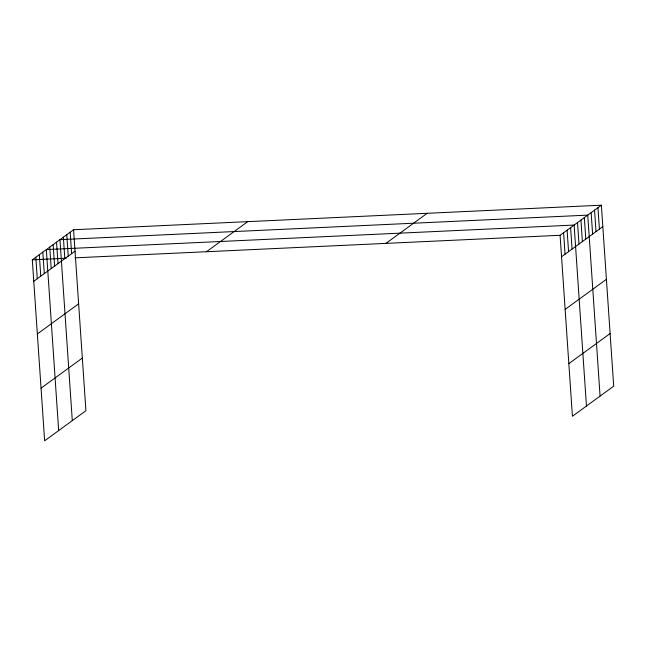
<?xml version="1.0" encoding="UTF-8"?>
<svg xmlns="http://www.w3.org/2000/svg" width="646" height="646" viewBox="0 0 646 646"><rect width="100%" height="100%" fill="white"/><g stroke="black" fill="none" stroke-linecap="round" stroke-linejoin="round"><path stroke-width="0.97" d="M73.579 229.734L85.918 410.711L44.639 440.798L32.3 259.821L73.579 229.734L601.361 205.202L613.7 386.179L572.421 416.266L560.082 235.289L601.361 205.202M33.762 281.293L75.041 251.197M37.355 333.925L78.626 303.838M206.47 251.73L247.749 221.635M41.053 388.165L82.325 358.07M385.912 243.389L427.192 213.293M561.552 256.761L602.823 226.665M565.137 309.394L606.416 279.306M568.835 363.633L610.115 333.538M32.3 259.821L66.167 258.247M74.871 257.843L560.082 235.289M597.954 207.681L599.423 229.152M594.554 210.168L596.016 231.631M591.147 212.647L592.608 234.118M600.077 396.111L587.739 215.126L59.957 239.658L72.295 420.643M584.331 217.613L585.801 239.077M580.932 220.092L582.393 241.564M577.524 222.579L578.986 244.043M586.455 406.035L574.116 225.058L46.334 249.59L58.673 430.567M570.612 227.618L572.073 249.081M567.099 230.178L568.569 251.641M563.595 232.73L565.056 254.201M70.172 232.213L71.633 253.684M66.764 234.7L68.234 256.163M63.365 237.179L64.826 258.65M56.549 242.145L58.011 263.608M53.142 244.624L54.611 266.095M49.742 247.111L51.204 268.575M42.83 252.15L44.291 273.613M39.317 254.71L40.779 276.173M35.813 257.261L37.274 278.733"/></g></svg>
